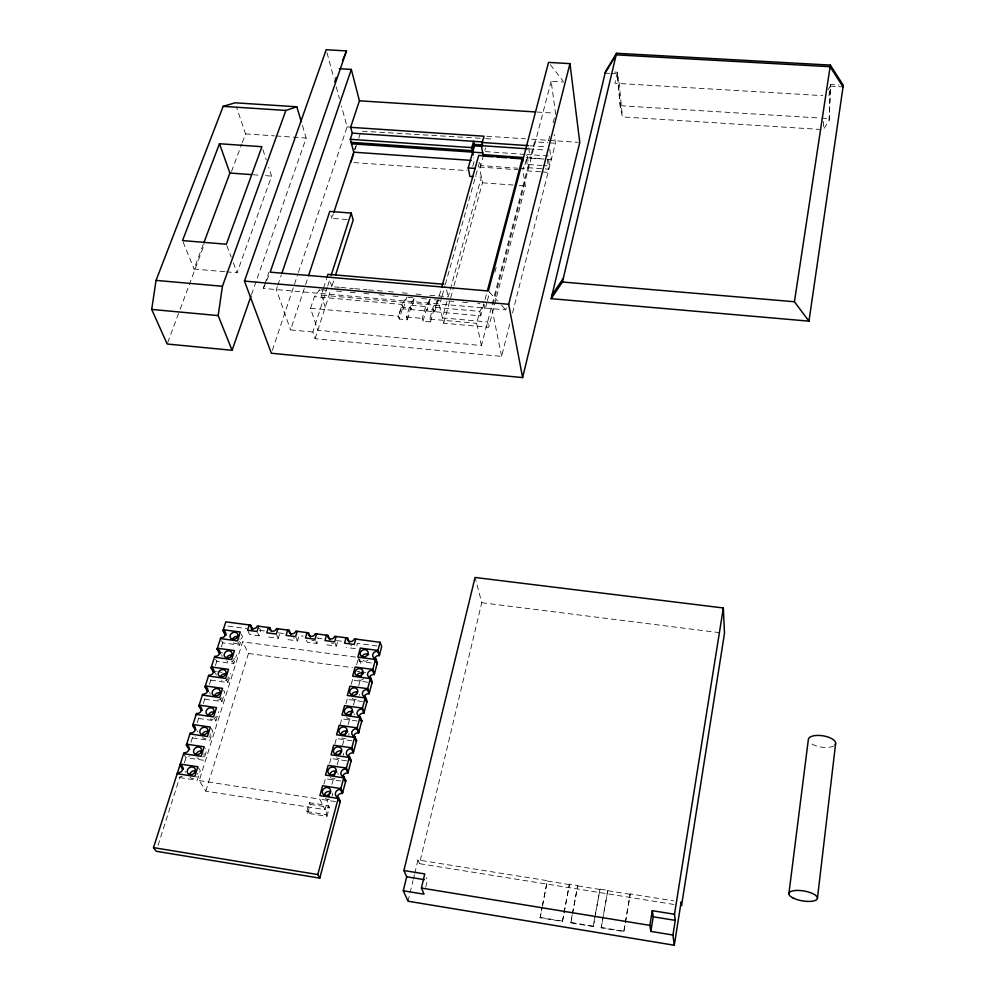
<?xml version="1.0" encoding="UTF-8"?>
<svg xmlns="http://www.w3.org/2000/svg" width="995" height="995" viewBox="0 0 995 995"><rect width="100%" height="100%" fill="white"/><g stroke="black" fill="none" stroke-linecap="round" stroke-linejoin="round"><path stroke-width="0.75" stroke-dasharray="4.97 3.73" d="M823.375 126.539L823.574 120.383M611.129 73.481L617.136 73.817L620.358 107.286L622.422 116.925L823.275 129.611L829.158 120.233L830.352 86.155L843.051 86.901M829.158 120.233L830.601 84.538L839.059 85.035M828.897 95.893L830.601 84.538M595.371 914.293L599.985 889.082L607.796 890.338L601.191 927.85L623.828 931.569L630.221 893.92L673.627 900.861M623.828 931.569L630.221 893.92M601.191 927.85L607.796 890.338M572.125 915.064L570.831 922.85L593.294 926.544L595.097 915.773M593.294 926.544L594.649 919.131M594.923 917.651L599.985 889.082M572.411 913.597L577.734 885.525L569.426 884.194L562.436 921.469L540.148 917.788L542.076 907.117M570.831 922.85L572.237 915.462M572.511 913.995L577.734 885.525M562.436 921.469L569.426 884.194M542.374 905.649L547.349 880.674L417.937 859.979L414.766 873.237M540.148 917.788L542.2 907.515M542.486 906.047L547.349 880.674M620.358 107.286L617.509 72.249L614.5 72.088M425.711 887.167L427.365 880.14L426.32 877.652M617.509 72.249L614.922 83.257L822.803 95.657M673.876 904.455L419.504 863.672L481.767 602.721L475.461 578.966M408.062 901.221L413 880.6M413.36 879.132L414.417 874.717M512.537 313.015L555.434 143.255L554.19 134.424M327.305 287.232L312.878 332.007L315.129 338.698L501.617 356.409L509.9 323.487M549.713 136.054L547.486 144.337M553.096 122.771L555.546 113.219L551.143 81.254L563.891 82.013M264.334 285.49L263.314 288.426L505.734 309.88L506.878 305.378M325.203 307.281L319.681 289.595L314.482 296.659L310.515 308.276L317.828 330.265L481.431 345.539L528.606 164.536L527.014 154.561L485.448 151.588M547.3 159.051L548.73 169.162L527.798 167.695L526.193 157.72L527.014 154.561L548.083 155.879L549.514 166.003L543.544 165.58M551.143 81.254L491.953 308.661L501.617 356.409M434.815 311.733L438.111 300.017L443.658 323.201L488.694 327.293L525.41 185.928L522.823 170.095L523.382 167.956M549.762 149.312L551.143 159.548L530.285 158.106L534.526 141.85L547.959 142.745M485.062 299.545L487.04 292.045M487.003 302.157L485.038 309.656L483.868 304.047L477.774 303.512M487.401 300.664L489.764 291.672M494.876 272.182L496.455 266.187M519.303 168.304L523.942 168.628L526.43 159.175M481.431 345.539L476.642 323.325L479.801 311.373L483.868 304.047L480.747 315.875L403.286 308.885L402.104 304.458L406.706 297.207L414.517 297.903L411.122 309.594L409.965 305.166L414.517 297.903M326.994 816.298L326.136 814.619L328.561 805.676L309.308 802.691L306.846 811.609L307.716 813.288L326.994 816.298L329.407 807.355L328.561 805.676M355.538 657.086L242.631 641.837L199.236 780.59L205.828 791.149L325.054 809.656L327.902 799.196M331.957 784.247L333.586 778.264M337.23 764.807L339.258 757.332M342.516 745.367L344.544 737.892M348.188 724.435L349.817 718.452M353.474 705.007L355.091 699.025M358.747 685.567L360.364 679.585M323.86 784.247L325.9 776.796M329.581 763.376L331.621 755.914M334.892 743.986L336.932 736.524M340.203 724.596L342.243 717.146M345.924 703.726L347.553 697.756M351.235 684.336L352.864 678.366M356.546 664.946L358.586 657.496M371.259 662.956L359.543 661.376L360.252 658.789M443.658 323.201L453.583 287.306M453.994 285.814L482.451 182.806L479.764 168.764L482.923 157.421M441.792 297.132L439.454 305.614L321.285 295.129L323.064 289.57M442.19 295.714L444.927 285.814M447.041 301.05L442.389 317.865L487.587 321.945L488.694 327.293M429.828 295.241L448.21 296.858L481.381 177.222L475.635 176.799M307.716 813.288L310.179 804.383L309.308 802.691M439.292 295.776L441.27 288.724M484.876 150.419L485.585 147.907M421.594 298.537L430.089 299.308L425.636 306.559L422.266 318.4L422.974 321.198L430.462 321.87L429.765 319.084L433.111 307.219L437.501 299.968L441.158 300.291M472.712 166.352L474.329 160.618L473.769 157.795M430.462 321.87L433.795 310.03L433.111 307.219L479.801 311.373L480.747 315.875M445.325 284.408L479.814 161.227L480.647 165.58L517.761 168.192M326.758 644.835L336.385 646.116L337.902 640.768M422.974 321.198L426.345 309.358L433.795 310.03L434.206 311.684L437.501 299.968L434.529 299.706M430.089 299.308L426.755 311.012L425.636 306.559L409.965 305.166L406.532 316.97L407.278 319.768L399.318 319.034L398.56 316.248L402.104 304.458L314.482 296.659M306.398 640.096L307.343 642.235L316.92 643.516L318.462 638.181M407.278 319.768L410.699 307.965L402.851 307.268L402.104 304.458L398.56 316.248L399.318 319.034L402.851 307.268M403.286 308.885L406.706 297.207M288.015 639.648L297.555 640.917L299.122 635.606L303.313 636.153M268.787 637.074L278.277 638.342L279.881 633.044M354.519 149.723L355.638 146.041M248.091 631.303L249.658 634.511L259.11 635.768L260.727 630.482L259.707 628.342M205.828 791.149L248.464 653.466L242.631 641.837M198.552 718.427L215.878 720.952L218.776 711.674M204.696 699.174L221.922 701.649L224.795 692.483L223.676 690.43M210.753 680.17L227.905 682.582L230.74 673.528M215.629 659.287L216.748 661.389L233.8 663.74L236.611 654.797M221.574 640.705L222.681 642.832L239.633 645.121L242.407 636.29L241.337 634.151M158.043 845.364L179.983 776.622A4.291 3.657 -35.6 0 0 183.105 775.913M184.386 762.804L186.351 756.673A4.254 3.619 -34.5 0 0 189.448 755.976M190.94 742.295L192.632 736.959A4.216 3.582 -33.4 0 0 195.716 736.263M197.172 722.756L198.851 717.494A4.179 3.545 -32.3 0 0 199.883 717.519M203.328 703.465L204.982 698.266A4.154 3.507 -31.3 0 0 208.03 697.582M209.41 684.398L211.052 679.262A4.117 3.47 -30.3 0 0 213.104 679.05M215.417 665.568L217.034 660.493A4.092 3.433 -29.3 0 0 219.087 660.27M221.35 646.961L222.955 641.949A4.055 3.395 -28.4 0 0 224.982 641.725M323.512 288.189L326.621 278.476M315.129 338.698L331.347 288.14M339.469 287.344L331.82 286.672L334.133 279.421M327.778 285.764L329.681 279.856L331.82 286.672M355.016 149.573L356.421 145.32M358.747 138.218L361.085 131.116L484.279 138.529M312.878 332.007L290.602 329.917L305.117 286.025M305.602 284.558L308.015 277.244M347.093 219.547L331.857 218.353L333.313 213.937M272.356 350.315L297.928 273.886M298.413 272.419L347.118 126.912L341.484 106.142M277.319 286.635L276.311 289.57L290.602 329.917M277.816 285.167L281.311 274.894M264.844 284.023L268.886 272.307M251.499 294.682L306.161 138.044L302.157 124.649M226.325 271.846L237.084 272.779L271.598 176.115L268.7 167.297M224.795 271.71L194.062 269.048L203.291 244.31M167.707 342.566L179.597 310.676M180.132 309.234L204.46 244.024M231.474 171.563L241.748 144.026M242.295 142.583L245.529 133.89L236.487 107.05M263.314 288.426L269.608 273.513M828.101 89.749L830.352 86.155M605.122 73.132L609.624 73.394M485.821 138.628L491.978 139.001M620.718 105.731L820.129 118.057M821.671 118.156L829.395 118.629M537.014 112.049L553.991 113.119M526.193 157.72L542.772 158.765M347.118 126.912L350.215 127.124M486.717 136.228L525.497 138.815M531.691 139.225L578.232 142.335M549.464 142.845L555.434 143.255M529.875 145.743L546.777 146.874M529.029 148.914L545.956 150.058M245.529 133.89L274.334 135.855M275.851 135.967L306.161 138.044M528.606 164.536L542.051 165.481M479.428 167.023L518.171 169.759M526.989 170.854L540.459 171.799M541.952 171.911L547.934 172.334M353.897 162.571L466.941 170.618M482.451 182.806L513.146 185.033M519.278 185.48L525.41 185.928M253.066 174.747L259.247 175.195M265.429 175.655L271.598 176.115M321.198 289.732L328.835 290.391M336.472 291.062L342.578 291.597M350.215 292.269L356.322 292.804M363.959 293.475L370.065 293.998M379.219 294.806L385.326 295.341M392.963 296.012L399.07 296.547M340.999 287.468L353.262 288.55M354.792 288.674L367.043 289.756M368.573 289.881L382.354 291.087M388.485 291.622L396.134 292.294M402.266 292.828L409.915 293.5M416.047 294.035L423.708 294.707M448.782 300.963L454.889 301.497M462.513 302.169L470.15 302.841M310.515 308.276L398.56 316.248M406.532 316.97L422.266 318.4M429.765 319.084L476.642 323.325M481.767 602.721L722.967 633.094M228.004 626.129L246.934 628.653M259.322 630.295L264.881 631.041M278.463 632.845L285.441 633.778M317.032 637.982L324.071 638.927M336.459 640.569L343.536 641.514M377.155 645.991L357.441 643.367L355.949 648.74L346.272 647.446M248.464 653.466L352.504 667.657M219.596 652.471L222.432 652.857M356.844 671.252L359.78 671.65M361.247 671.849L365.662 672.446M367.603 682.209L354.344 680.381L353.2 677.583M213.639 671.14L216.487 671.538M217.917 671.737L222.183 672.334M349.083 699.622L362.416 701.487M343.76 719.099L357.168 721.014M338.375 738.812L351.844 740.778M192.333 737.904L209.746 740.491L212.694 731.101L211.151 728.427M346.471 760.802L332.915 758.787L331.683 756.138M327.392 778.998L341.011 781.063M179.672 777.58L197.271 780.291L200.293 770.665L198.689 768.078M199.236 780.59L319.768 799.159L325.054 809.656M335.502 801.584L321.795 799.47L320.514 796.908M310.179 804.383L329.407 807.355M306.846 811.609L326.136 814.619M547.461 881.072L569.526 884.605M577.834 885.936L600.072 889.493M607.883 890.736L630.283 894.331M540.036 917.402L562.337 921.071M570.732 922.452L593.207 926.158M601.104 927.452L623.741 931.183M489.391 292.095L497.562 300.987M501.654 305.44L505.734 309.88M550.359 64.712L562.983 80.856M183.602 753.7L186.04 757.618L203.552 760.267L206.525 750.765L204.958 748.128M214.348 718.266L215.878 720.952M220.231 698.577L221.922 701.649M226.238 679.473L227.905 682.582M232.718 661.65L233.8 663.74M238.564 643.006L239.633 645.121M257.556 632.571L259.11 635.768M276.784 635.133L278.277 638.342M296.112 637.72L297.555 640.917M315.689 640.668L316.92 643.516M417.937 859.979L419.504 863.672M335.203 643.28L336.385 646.116M183.105 241.996L194.062 269.048M359.096 658.789L361.67 665.245M358.411 658.541L359.543 661.376M226.885 245.653L231.176 257.071M233.327 262.779L237.084 272.779M262.891 149.66L266.274 159.946M331.024 215.567L331.857 218.353M327.007 52.723L333.835 77.946M336.248 86.851L339.469 98.716M446.606 289.943L448.21 296.858M617.136 73.817L619.226 83.518L622.422 116.925M523.656 166.886L523.942 168.628M528.668 147.882L530.285 158.106M294.333 638.069A3.545 3.022 -25.7 0 1 293.438 638.069M334.009 643.056A3.557 3.06 -24.3 0 1 331.36 643.019M314.569 640.457A3.557 3.035 -25 0 1 311.933 640.432M351.733 645.854A3.57 3.072 -23.4 0 1 350.887 645.631M359.369 694.336A4.154 3.644 -25.4 0 1 359.518 695.281M356.558 699.186A4.154 3.644 -25.4 0 1 351.956 697.93M343.399 753.339A4.254 3.769 -29.1 0 1 343.424 755.342M339.444 758.613A4.254 3.769 -29.1 0 1 336.509 757.78M367.889 660.469A4.104 3.557 -23.3 0 1 361.956 658.889M363.573 678.801A4.129 3.607 -24.3 0 1 357.852 679.398M337.952 773.501A4.278 3.806 -30.6 0 1 338.101 774.496M335.029 778.6A4.278 3.806 -30.6 0 1 331.87 778.525M330.999 777.99A4.278 3.806 -30.6 0 1 330.34 777.244M348.785 733.427A4.216 3.731 -27.8 0 1 348.81 735.404M345.924 738.402A4.216 3.731 -27.8 0 1 341.944 737.817M332.007 793.003A4.316 3.856 -32.1 0 1 332.429 795.975M329.482 799.072A4.316 3.856 -32.1 0 1 325.427 798.45M354.108 713.763A4.191 3.681 -26.6 0 1 354.257 714.721M350.215 718.912A4.191 3.681 -26.6 0 1 346.646 717.395M239.957 638.715A4.067 3.42 -28.1 0 1 240.069 639.623M239.496 641.452A4.067 3.42 -28.1 0 1 238.85 642.248M238.016 642.907A4.067 3.42 -28.1 0 1 232.32 641.365M234.248 658.168A4.092 3.445 -29 0 1 231.213 661.949A4.092 3.445 -29 0 1 226.823 660.742M221.649 654.772A4.092 3.433 -29.3 0 1 222.121 656.501M228.365 676.936A4.129 3.482 -30 0 1 225.803 680.555A4.129 3.482 -30 0 1 221.487 680.219M215.094 672.794A4.117 3.47 -30.3 0 1 216.164 675.232M221.798 697.831A4.154 3.52 -31 0 1 215.48 699.249M209.671 692.408A4.154 3.507 -31.3 0 1 210.144 694.187M216.189 716.139A4.191 3.557 -32 0 1 215.094 717.917M213.253 719.074A4.191 3.557 -32 0 1 210.219 719.024M210.156 733.663A4.216 3.594 -33.1 0 1 210.082 735.616M209.646 736.574A4.216 3.594 -33.1 0 1 208.975 737.419M206.064 738.825A4.216 3.594 -33.1 0 1 202.632 737.295M197.408 730.964A4.216 3.582 -33.4 0 1 197.769 731.835M203.975 753.352A4.254 3.632 -34.3 0 1 203.9 755.329M203.453 756.299A4.254 3.632 -34.3 0 1 202.781 757.158M198.801 758.551A4.254 3.632 -34.3 0 1 197.022 757.742M197.707 773.289A4.291 3.669 -35.4 0 1 197.806 774.284M197.184 776.274A4.291 3.669 -35.4 0 1 196.5 777.145M193.565 778.575A4.291 3.669 -35.4 0 1 190.095 776.995M185.194 771.374A4.291 3.657 -35.6 0 1 185.294 772.356M833.636 745.964A13.793 5.709 8.9 0 1 810.054 742.705"/><path stroke-width="1.49" d="M817.442 898.199L835.651 743.364M788.873 893.721L808.338 739.608A13.793 5.709 8.9 0 1 824.059 736.014A13.793 5.709 8.9 0 1 835.091 744.782M808.96 321.149L843.287 85.272L830.365 65.098L616.539 53.27L605.495 71.565L551.168 298.674L808.96 321.149L794.433 301.746L830.365 65.098M296.821 106.788L235.056 102.808L223.178 106.353L156.053 280.391L151.713 309.433L167.16 344.009L232.084 350.302L218.166 315.589L222.432 286.274L285.863 110.433L296.821 106.788L301.274 121.676M674.287 945.25L672.943 935.039L675.269 920.363L674.498 914.256L723.328 607.97L475.063 577.473L403.895 870.55L406.669 876.782L403.286 890.786L408.062 901.221L674.287 945.25L681.115 902.055L681.538 905.674L724.497 633.293L723.328 607.97M672.943 935.039L650.829 931.407L649.859 925.375L652.31 910.674L674.498 914.256M650.829 931.407L653.242 916.793L652.31 910.674M616.539 53.27L562.424 282.008L551.168 298.674M403.286 890.786L424.069 894.194L421.407 888.05L424.741 873.921L403.895 870.55M522.599 377.59L579.774 142.434L569.973 63.63L548.556 62.411L488.371 290.988L270.18 272.157L346.509 50.907L326.198 49.75L244.459 281.1L271.361 353.25L522.599 377.59L508.681 304.283L569.973 63.63M487.438 290.54L522.3 158.454L478.719 155.444L441.668 287.306M223.017 630.631A4.079 3.408 -28.3 0 1 225.654 634.673A4.079 3.408 -28.3 0 1 220.753 637.708L217.084 649.15A4.104 3.445 -29.2 0 1 219.733 653.242A4.104 3.445 -29.2 0 1 214.796 656.302L211.089 667.881A4.142 3.482 -30.2 0 1 213.738 672.035A4.142 3.482 -30.2 0 1 208.763 675.12L205.007 686.848A4.167 3.52 -31.2 0 1 207.669 691.052A4.167 3.52 -31.2 0 1 202.669 694.174L198.863 706.04A4.204 3.557 -32.2 0 1 201.525 710.306A4.204 3.557 -32.2 0 1 196.488 713.465L192.644 725.467A4.241 3.594 -33.3 0 1 195.306 729.795A4.241 3.594 -33.3 0 1 190.232 732.979L186.339 745.143A4.266 3.632 -34.4 0 1 189.013 749.533A4.266 3.632 -34.4 0 1 183.913 752.742L153.516 847.628L156.165 851.26L319.781 878.137L340.327 801.298L338.474 797.455A4.341 3.881 -31.5 0 1 335.464 792.878A4.341 3.881 -31.5 0 1 340.601 789.532L344.009 776.871A4.303 3.843 -29.9 0 1 340.999 772.344A4.303 3.843 -29.9 0 1 346.098 769.048L349.456 756.536A4.266 3.793 -28.5 0 1 346.459 752.083A4.266 3.793 -28.5 0 1 351.533 748.812L354.842 736.462A4.241 3.756 -27.1 0 1 351.857 732.071A4.241 3.756 -27.1 0 1 356.894 728.837L360.165 716.636A4.204 3.706 -25.9 0 1 357.193 712.296A4.204 3.706 -25.9 0 1 362.192 709.099L365.426 697.047A4.179 3.669 -24.7 0 1 362.454 692.781A4.179 3.669 -24.7 0 1 367.416 689.61L370.613 677.707A4.142 3.619 -23.7 0 1 367.652 673.491A4.142 3.619 -23.7 0 1 372.59 670.356L375.737 658.603A4.117 3.582 -22.7 0 1 372.789 654.449A4.117 3.582 -22.7 0 1 377.69 651.339L380.115 642.31L354.295 638.889A3.582 3.084 -23.4 0 1 350.016 641.576A3.582 3.084 -23.4 0 1 347.504 637.994L334.693 636.29A3.57 3.06 -24.2 0 1 330.415 638.964A3.57 3.06 -24.2 0 1 327.927 635.395L315.179 633.703A3.57 3.047 -24.9 0 1 310.913 636.377A3.57 3.047 -24.9 0 1 308.462 632.808L295.776 631.128A3.57 3.022 -25.6 0 1 291.51 633.79A3.57 3.022 -25.6 0 1 289.085 630.233L276.473 628.566A3.557 3.01 -26.3 0 1 272.195 631.216A3.557 3.01 -26.3 0 1 269.819 627.683L257.257 626.017A3.557 2.985 -26.9 0 1 252.991 628.666A3.557 2.985 -26.9 0 1 250.641 625.134L225.828 621.85L223.017 630.631L225.206 634.897A4.055 3.395 -28.4 0 1 226.139 635.146M337.193 797.766A4.316 3.868 -31.6 0 1 342.442 793.401L345.825 780.776L344.009 776.871M342.827 776.262A4.278 3.831 -30.1 0 1 347.902 772.978L351.235 760.503L349.456 756.536M348.126 757.071A4.254 3.781 -28.6 0 1 353.3 752.805L356.596 740.479L354.842 736.462M353.486 737.096A4.216 3.744 -27.2 0 1 358.623 732.88L361.881 720.716L360.165 716.636M358.785 717.383A4.191 3.694 -26 0 1 363.896 713.204L367.105 701.189L365.426 697.047M364.145 696.923A4.154 3.657 -24.8 0 1 369.095 693.764L372.267 681.898L370.613 677.707M369.319 677.694A4.129 3.619 -23.7 0 1 374.232 674.573L377.366 662.844L375.737 658.603M374.307 659.648A4.104 3.57 -22.7 0 1 379.294 655.606L381.707 646.601L380.115 642.31M319.781 878.137L317.791 874.543L338.474 797.455M328.711 796.199L329.93 791.721M334.395 775.267L335.613 770.789M340.079 754.347L340.887 751.349M345.352 734.907L346.571 730.417M350.626 715.467L351.844 710.977M356.31 694.535L357.118 691.55M361.185 676.6L362.404 672.11M355.75 639.088L354.257 644.474L344.544 643.168L346.049 637.795M492.537 156.737L483.296 156.066L481.344 145.668L483.993 136.215L350.601 127.323L359.431 100.818L351.31 69.414L339.233 68.692M472.762 176.6L469.876 176.389L468.197 167.944L474.453 145.867L473.583 141.327L352.329 133.143L350.601 127.323M336.136 636.477L334.618 641.85L324.955 640.556L326.484 635.196M473.222 154.959L471.792 147.608L473.583 141.327L482.401 141.924M316.621 633.89L315.079 639.238L305.453 637.957L307.02 632.621M297.219 631.315L295.639 636.651L286.062 635.37L287.654 630.046M277.903 628.753L276.287 634.064L266.759 632.795L268.389 627.497M258.675 626.203L257.046 631.502L247.568 630.233L249.223 624.947M195.978 729.745A4.216 3.582 -33.4 0 0 195.02 729.472L195.318 728.539L192.943 724.534L210.38 727.096L207.42 736.511L189.933 733.924M202.159 710.368A4.179 3.545 -32.3 0 0 201.214 710.094L201.5 709.174M208.266 691.226A4.154 3.507 -31.3 0 0 207.321 690.953L205.878 686.96M214.298 672.309A4.117 3.47 -30.3 0 0 213.353 672.048L211.935 668.018M225.206 634.897L223.29 629.748L240.28 632.024L237.494 640.892L220.467 638.591M327.069 277.095L327.952 274.309L443.782 284.272M335.539 275.08L353.188 220.032L351.21 213.067L329.78 211.4L308.5 275.777M331.086 275.503L351.21 213.067M350.825 162.347L353.623 153.827M333.798 212.47L353.772 152.185L350.29 139.3L352.329 133.143M281.809 273.426L351.31 69.414M334.681 81.876L336.198 77.486M232.084 350.302L250.989 296.137M203.838 242.855L229.907 173.03L219.485 143.74L261.921 146.713L226.35 244.223L182.533 240.579L219.485 143.74M342.591 60.484L346.509 50.907M605.122 73.132L616.166 54.849L830.116 66.715L843.051 86.901M552.051 294.968L563.319 278.277M359.431 100.818L535.472 111.95M223.178 106.353L285.863 110.433M482.227 142.521L528.333 145.631M482.786 144.996L474.167 144.412L472.389 150.68L351.111 142.347M481.344 145.668L527.499 148.802M474.453 145.867L481.63 146.352M350.29 139.3L471.792 147.608M351.496 143.79L482.737 152.832M353.772 152.185L471.232 160.406M483.023 154.623L523.109 157.496M497.164 157.073L506.405 157.732M511.032 158.068L523.358 158.951M468.197 167.944L475.423 168.453M229.907 173.03L251.524 174.623M562.424 282.008L794.433 301.746M244.459 281.1L508.681 304.283M156.053 280.391L222.432 286.274M151.713 309.433L218.166 315.589M251.312 629.226L252.718 629.425L250.641 625.134M217.37 648.255L234.447 650.581L231.624 659.548L214.51 657.197M211.375 666.986L228.539 669.361L225.678 678.441L208.477 676.028M205.306 685.928L222.557 688.378L219.671 697.557L202.371 695.095M199.162 705.119L216.5 707.619L213.577 716.922L196.189 714.385M186.65 744.198L204.174 746.81L201.177 756.349L183.602 753.7M180.269 764.098L197.893 766.784L194.858 776.436L177.185 773.724M406.669 876.782L424.405 879.667M653.242 916.793L675.269 920.363M421.407 888.05L649.859 925.375M153.516 847.628L317.791 874.543M181.09 765.391L182.732 767.991M186.339 745.143L188.764 749.086A4.254 3.619 -34.5 0 1 189.734 749.372M192.644 725.467L195.02 729.472M198.863 706.04L201.214 710.094M205.007 686.848L207.321 690.953M211.089 667.881L213.353 672.048M217.93 649.312L219.596 652.471M217.084 649.15L219.31 653.354A4.092 3.433 -29.3 0 1 220.256 653.615M340.066 802.281L338.213 798.45L319.868 795.627L322.579 785.764L340.862 788.55L342.703 792.418M340.601 789.532L342.442 793.401M269.819 627.683L271.324 630.892M345.551 781.747L343.735 777.854L325.502 775.093L328.176 765.354L346.36 768.078L348.163 771.996M346.098 769.048L347.902 772.978M289.085 630.233L291.025 634.524M350.986 761.461L349.195 757.506L331.061 754.819L333.698 745.193L351.795 747.854L353.561 751.847M351.533 748.812L353.3 752.805M356.334 741.437L354.593 737.419L336.559 734.795L339.158 725.293L357.155 727.88L358.884 731.934M308.462 632.808L310.328 637.098M356.894 728.837L358.623 732.88M361.633 721.661L359.916 717.582L341.981 715.019L344.556 705.629L362.441 708.166L364.145 712.271M327.927 635.395L329.718 639.673M362.192 709.099L363.896 713.204M366.856 702.122L365.177 697.98L347.33 695.48L349.879 686.214L367.665 688.689L369.344 692.843M367.416 689.61L369.095 693.764M347.504 637.994L349.22 642.272M372.018 682.819L370.364 678.627L352.628 676.19L355.14 667.036L372.839 669.448L374.468 673.652M372.59 670.356L374.232 674.573M377.117 663.752L375.501 659.511L357.852 657.135L360.339 648.081L377.938 650.444L379.543 654.698M377.69 651.339L379.294 655.606M522.3 158.454L522.761 161.364M177.496 772.754A4.303 3.669 -35.5 0 0 182.645 769.508A4.303 3.669 -35.5 0 0 179.958 765.055L182.433 768.948A4.291 3.657 -35.6 0 1 183.391 769.234M351.509 695.157A4.154 3.644 -25.4 0 1 357.441 692.271M366.11 700.915A4.154 3.657 -24.8 0 1 365.264 700.418M335.278 755.168A4.254 3.769 -29.1 0 1 341.459 751.188M351.235 760.503A4.254 3.781 -28.6 0 1 350.24 760.217M361.931 657.011A4.104 3.557 -23.3 0 1 368.623 654.673M377.366 662.844A4.104 3.57 -22.7 0 1 376.384 662.583M356.757 675.966A4.129 3.607 -24.3 0 1 363.486 673.603M372.267 681.898A4.129 3.619 -23.7 0 1 371.284 681.637M329.905 774.309A4.278 3.806 -30.6 0 1 336.857 771.859M345.825 780.776A4.278 3.831 -30.1 0 1 344.805 780.478M340.713 735.243A4.216 3.731 -27.8 0 1 347.703 731.822M356.596 740.479A4.216 3.744 -27.2 0 1 355.588 740.205M324.196 795.764A4.316 3.856 -32.1 0 1 330.464 791.709M340.327 801.298A4.316 3.868 -31.6 0 1 339.307 801M346.21 714.572A4.191 3.681 -26.6 0 1 353.026 712.184M361.881 720.716A4.191 3.694 -26 0 1 360.887 720.442M232.37 639.536A4.067 3.42 -28.1 0 1 238.191 636.763M226.512 658.068A4.092 3.445 -29 0 1 232.37 655.27M220.579 676.824A4.129 3.482 -30 0 1 226.474 674.001M214.572 695.803A4.154 3.52 -31 0 1 220.504 692.955M208.328 716.002A4.191 3.557 -32 0 1 214.46 712.146M202.346 734.472A4.216 3.594 -33.1 0 1 208.353 731.574M195.94 755.168A4.254 3.632 -34.3 0 1 202.159 751.237M189.635 775.117A4.291 3.669 -35.4 0 1 195.903 771.137M352.715 695.269A4.167 3.657 -25.3 0 0 357.653 690.182A4.167 3.657 -25.3 0 0 350.8 689.236A4.167 3.657 -25.3 0 0 352.715 695.269M336.546 754.633A4.266 3.781 -29 0 0 341.596 749.359A4.266 3.781 -29 0 0 334.631 748.339A4.266 3.781 -29 0 0 336.546 754.633M363.175 656.911A4.117 3.57 -23.3 0 0 368.038 651.924A4.117 3.57 -23.3 0 0 361.26 651.029A4.117 3.57 -23.3 0 0 363.175 656.911M357.976 675.978A4.142 3.607 -24.2 0 0 362.876 670.941A4.142 3.607 -24.2 0 0 356.061 670.008A4.142 3.607 -24.2 0 0 357.976 675.978M331.012 774.906A4.303 3.818 -30.4 0 0 336.111 769.583A4.303 3.818 -30.4 0 0 329.096 768.538A4.303 3.818 -30.4 0 0 331.012 774.906M342.006 734.596A4.229 3.731 -27.7 0 0 347.019 729.385A4.229 3.731 -27.7 0 0 340.091 728.39A4.229 3.731 -27.7 0 0 342.006 734.596M325.415 795.453A4.328 3.868 -31.9 0 0 330.551 790.055A4.328 3.868 -31.9 0 0 323.499 788.985A4.328 3.868 -31.9 0 0 325.415 795.453M347.392 714.808A4.204 3.694 -26.5 0 0 352.367 709.659A4.204 3.694 -26.5 0 0 345.476 708.689A4.204 3.694 -26.5 0 0 347.392 714.808M232.867 639.337A4.079 3.42 -28 0 0 237.817 634.462A4.079 3.42 -28 0 0 231.263 633.591A4.079 3.42 -28 0 0 232.867 639.337M226.984 657.981A4.104 3.458 -28.9 0 0 231.972 653.043A4.104 3.458 -28.9 0 0 225.38 652.148A4.104 3.458 -28.9 0 0 226.984 657.981M221.014 676.836A4.142 3.495 -29.9 0 0 226.039 671.849A4.142 3.495 -29.9 0 0 219.422 670.941A4.142 3.495 -29.9 0 0 221.014 676.836M214.982 695.928A4.167 3.532 -30.9 0 0 220.044 690.891A4.167 3.532 -30.9 0 0 213.378 689.958A4.167 3.532 -30.9 0 0 214.982 695.928M208.863 715.256A4.204 3.57 -31.9 0 0 213.975 710.156A4.204 3.57 -31.9 0 0 207.271 709.199A4.204 3.57 -31.9 0 0 208.863 715.256M203.726 734.845A4.241 3.607 -33 0 0 207.458 728.8A4.241 3.607 -33 0 0 200.418 729.534A4.241 3.607 -33 0 0 203.726 734.845M197.47 754.645A4.278 3.644 -34.1 0 0 201.226 748.538A4.278 3.644 -34.1 0 0 194.162 749.272A4.278 3.644 -34.1 0 0 197.47 754.645M191.139 774.707A4.303 3.681 -35.3 0 0 194.933 768.526A4.303 3.681 -35.3 0 0 187.819 769.259A4.303 3.681 -35.3 0 0 191.139 774.707M792.866 897.876A14.477 5 9.8 0 0 816.883 899.418A14.477 5 9.8 0 0 799.731 890.488A14.477 5 9.8 0 0 792.866 897.876"/></g></svg>
